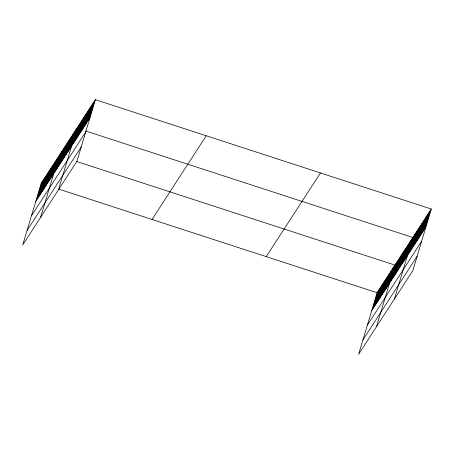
<?xml version="1.0" encoding="UTF-8"?>
<svg xmlns="http://www.w3.org/2000/svg" width="454" height="454" viewBox="0 0 454 454"><rect width="100%" height="100%" fill="white"/><g stroke="black" fill="none" stroke-linecap="round" stroke-linejoin="round"><path stroke-width="0.68" d="M95.397 99.687L41.178 183.393L22.7 244.978L76.925 161.278L95.397 99.687L431.3 209.022L412.822 270.607L358.603 354.313L377.075 292.722L431.3 209.022M36.695 199.936L42.069 182.009M37.591 198.551L42.965 180.63M38.482 197.172L43.862 179.251M39.379 195.793L44.753 177.866M40.27 194.408L45.65 176.487M41.166 193.029L46.546 175.102M42.063 191.65L47.437 173.723M42.954 190.266L48.334 172.344M43.851 188.887L49.231 170.959M44.747 187.508L50.122 169.58M45.638 186.123L51.018 168.201M46.535 184.744L51.915 166.817M47.432 183.359L52.806 165.438M48.323 181.98L53.703 164.059M49.219 180.601L54.599 162.674M50.116 179.216L55.49 161.295M51.007 177.837L56.387 159.91M51.904 176.458L57.283 158.531M52.8 175.074L58.174 157.152M40.593 217.358L59.071 155.767L64.349 157.487M54.588 172.316L59.962 154.388M55.484 170.931L60.859 153.009M56.375 169.552L61.755 151.625M57.272 168.167L62.646 150.246M58.163 166.788L63.543 148.861M59.06 165.409L64.44 147.482M59.956 164.025L65.331 146.103M60.847 162.646L66.227 144.718M61.744 161.266L67.124 143.339M62.641 159.882L68.015 141.96M63.532 158.503L68.912 140.575M64.428 157.124L69.808 139.196M65.325 155.739L70.699 137.817M66.216 154.36L71.596 136.433M67.113 152.975L72.492 135.054M68.009 151.596L73.383 133.669M68.9 150.217L74.28 132.29M69.797 148.833L75.177 130.911M70.693 147.454L76.068 129.526M58.487 189.732L76.964 128.147L82.242 129.867M72.464 144.718L77.844 126.791M73.344 143.362L78.718 125.435M74.218 142.006L79.598 124.084M75.097 140.649L80.477 122.728M75.977 139.299L81.351 121.371M76.851 137.942L82.231 120.015M77.73 136.586L83.11 118.659M78.61 135.23L83.984 117.308M79.484 133.873L84.864 115.952M80.364 132.523L85.744 114.595M81.243 131.166L86.618 113.239M82.123 129.81L87.497 111.883M82.997 128.454L88.377 110.532M83.877 127.097L89.256 109.176M84.756 125.747L90.13 107.819M85.63 124.39L91.01 106.463M86.51 123.034L91.89 105.107M87.389 121.678L92.764 103.756M88.263 120.321L93.643 102.4M89.143 118.971L94.523 101.043M372.592 309.27L377.972 291.343M373.489 307.886L378.869 289.964M374.385 306.507L379.76 288.579M375.276 305.128L380.656 287.2M376.173 303.743L381.553 285.821M377.07 302.364L382.444 284.437M377.961 300.985L383.341 283.058M378.857 299.6L384.237 281.679M379.754 298.221L385.128 280.294M380.645 296.837L386.025 278.915M381.542 295.458L386.921 277.53M382.438 294.079L387.812 276.151M383.329 292.694L388.709 274.772M384.226 291.315L389.606 273.387M385.123 289.936L390.497 272.008M386.014 288.551L391.393 270.629M386.91 287.172L392.284 269.245M387.807 285.787L393.181 267.866M388.698 284.408L394.078 266.487M376.497 326.687L394.969 265.102L76.227 161.352M390.485 281.645L395.865 263.723M391.382 280.266L396.762 262.338M392.279 278.887L397.653 260.959M393.17 277.502L398.55 259.58M394.066 276.123L399.446 258.195M394.963 274.744L400.337 256.816M395.854 273.359L401.234 255.437M396.751 271.98L402.131 254.053M397.647 270.595L403.021 252.674M398.538 269.216L403.918 251.295M399.435 267.837L404.815 249.91M400.332 266.453L405.706 248.531M401.223 265.074L406.602 247.146M402.119 263.695L407.499 245.767M403.016 262.31L408.39 244.388M403.907 260.931L409.287 243.004M404.803 259.552L410.178 241.624M405.7 258.167L411.074 240.245M406.591 256.788L411.971 238.861M394.39 299.067L412.862 237.482L85.539 130.939M408.367 254.053L413.742 236.125M409.241 252.696L414.621 234.769M410.121 251.34L415.501 233.413M411.001 249.984L416.375 232.062M411.874 248.633L417.254 230.706M412.754 247.277L418.134 229.349M413.634 245.92L419.008 227.993M414.508 244.564L419.888 226.642M415.387 243.208L420.767 225.286M416.267 241.857L421.641 223.93M417.141 240.501L422.521 222.573M418.021 239.144L423.4 221.217M418.9 237.788L424.274 219.867M419.78 236.432L425.154 218.51M420.654 235.081L426.034 217.154M421.533 233.725L426.913 215.798M422.413 232.369L427.787 214.441M423.287 231.012L428.667 213.091M424.167 229.656L429.546 211.734M425.046 228.305L430.42 210.378M35.798 201.315L90.023 117.614M31.479 215.724L85.698 132.023M27.024 230.57L81.243 146.869M152.022 219.469L206.247 135.769M266.231 256.646L320.45 172.94M371.701 310.649L425.92 226.949M367.377 325.058L421.601 241.358M362.922 339.904L417.147 256.198M41.178 183.393L46.456 185.107M58.992 189.187L377.075 292.722"/></g></svg>
